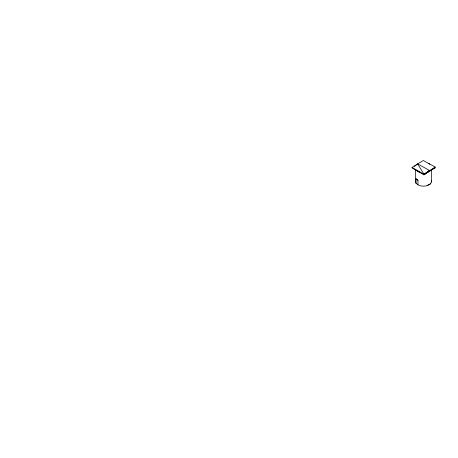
<?xml version="1.0" encoding="UTF-8"?>
<svg xmlns="http://www.w3.org/2000/svg" width="458" height="458" viewBox="0 0 458 458"><rect width="100%" height="100%" fill="white"/><g stroke="black" fill="none" stroke-linecap="round" stroke-linejoin="round"><path stroke-width="0.69" d="M435.1 166.998L423.879 174.807L423.982 174.269L417.685 163.935L423.324 160.518L435.1 166.998L435.1 167.84L423.879 174.807L412.091 168L412.091 167.405L417.685 163.935L429.822 170.622L435.1 167.84M431.631 169.912L431.631 181.952L430.114 184.225L426.827 185.753A8.147 4.706 0 0 1 418.726 185.25L416.082 183.355A8.147 4.706 0 0 1 415.429 180.95L415.429 169.615M412.091 167.405L423.982 174.269L429.822 170.622L429.381 171.212M414.33 166.374L417.685 163.935M423.982 174.269L429.381 170.37M423.879 174.807L429.822 170.622M430.114 170.765L427.406 172.088M427.148 185.639L430.726 183.572M428.339 163.351L429.873 164.199M416.082 183.355L416.082 178.757L417.959 180.229L417.959 184.826M416.448 170.244L417.186 170.943A8.147 4.706 0 0 0 419.946 172.214M431.579 180.727L431.631 181.952M417.959 180.229A6.87 3.967 0 0 1 416.082 178.757"/></g></svg>
